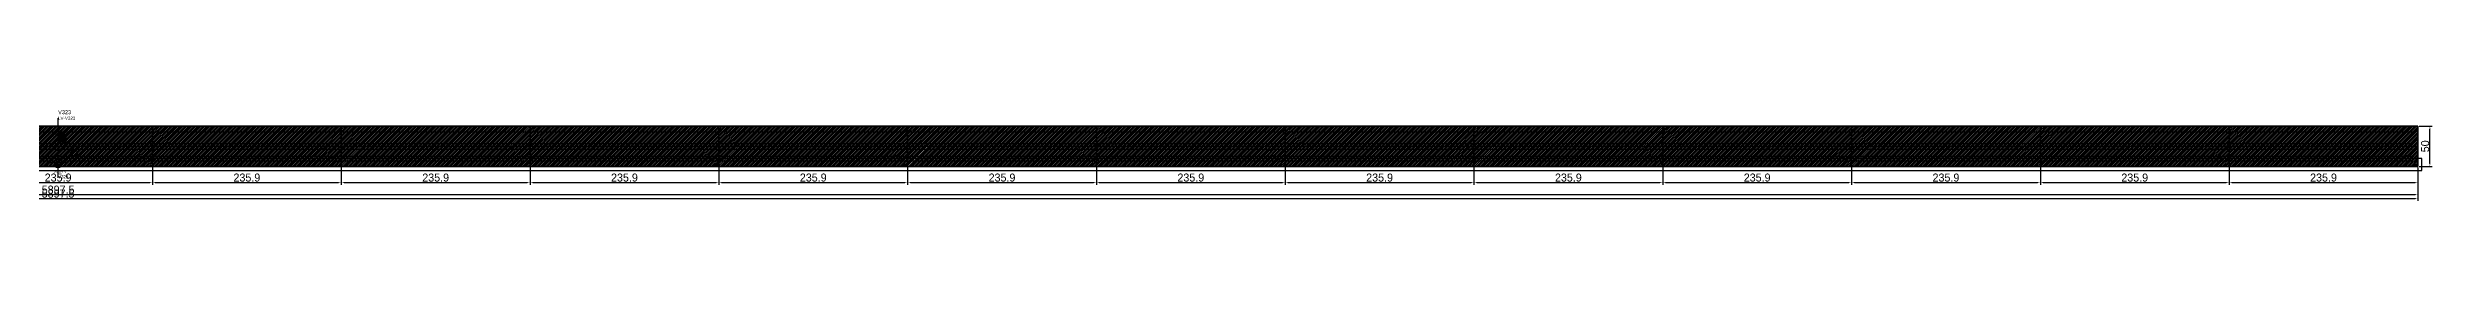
# Model space of a CAD drawing. Header units: metres. Extents: x 12791 to 18711, y 13116 to 13229.
# Drawn here: x 15731 to 18711, y 13116 to 13229 of the extents above; entities that cross this region are included whole.
import ezdxf

# ---------------------------------------------------------------- set-up
doc = ezdxf.new("R2010")
doc.units = ezdxf.units.M
for name, color, linetype in [('barrote', 251, 'CONTINUOUS'), ('CONCRETO', 251, 'CONTINUOUS'), ('COTA', 241, 'CONTINUOUS'), ('cotas', 241, 'CONTINUOUS'), ('Demarcação 1', 251, 'CONTINUOUS'), ('Hachura', 251, 'CONTINUOUS'), ('Laje_Perimetro', 7, 'CONTINUOUS'), ('NOMENCLATURA', 7, 'CONTINUOUS'), ('Painéis', 200, 'CONTINUOUS'), ('PONTALETE', 7, 'CONTINUOUS'), ('presilha', 1, 'CONTINUOUS'), ('Reaproveitamento', 251, 'CONTINUOUS'), ('SARR_3.5x7', 81, 'CONTINUOUS'), ('SCO-___-LAJ', 2, 'CONTINUOUS'), ('TENSOR', 3, 'CONTINUOUS'), ('texto', 7, 'CONTINUOUS')]:
    doc.layers.add(name, color=color, linetype=linetype)
doc.styles.add('STR_STANDARD', font='arial.ttf')
doc.dimstyles.new('EZ DXF', dxfattribs={"dimtxt": 10, "dimasz": 3.5, "dimexe": 3, "dimexo": 1.5, "dimgap": 1, "dimtad": 1, "dimdec": 1, "dimdsep": 46, "dimcen": 2.5, "dimazin": 3, "dimtfac": 1, "dimtmove": 0, "dimatfit": 3})

msp = doc.modelspace()

# ---------------------------------------------------------------- hatches: boundary and pattern name
at = {"layer": 'Hachura'}
h = msp.add_hatch(color=3, dxfattribs=at)
h.dxf.hatch_style = 1
h.paths.add_polyline_path([(15626.3914, 13158.9905), (15862.2914, 13158.9905), (15862.2914, 13208.9905), (15626.3914, 13208.9905)])
h = msp.add_hatch(dxfattribs=at)
h.set_pattern_fill('ANSI31', scale=0.5)
h.paths.add_polyline_path([(15626.3914, 13158.9905), (15862.2914, 13158.9905), (15862.2914, 13208.9905), (15626.3914, 13208.9905)])
h = msp.add_hatch(color=3, dxfattribs=at)
h.dxf.hatch_style = 1
h.paths.add_polyline_path([(15626.3914, 13158.9905), (15862.2914, 13158.9905), (15862.2914, 13208.9905), (15626.3914, 13208.9905)])
h = msp.add_hatch(dxfattribs=at)
h.set_pattern_fill('ANSI31', scale=0.5)
h.paths.add_polyline_path([(15626.3914, 13158.9905), (15862.2914, 13158.9905), (15862.2914, 13208.9905), (15626.3914, 13208.9905)])
h = msp.add_hatch(color=3, dxfattribs=at)
h.dxf.hatch_style = 1
h.paths.add_polyline_path([(15862.2914, 13158.9905), (16098.1914, 13158.9905), (16098.1914, 13208.9905), (15862.2914, 13208.9905)])
h = msp.add_hatch(dxfattribs=at)
h.set_pattern_fill('ANSI31', scale=0.5)
h.paths.add_polyline_path([(15862.2914, 13158.9905), (16098.1914, 13158.9905), (16098.1914, 13208.9905), (15862.2914, 13208.9905)])
h = msp.add_hatch(color=3, dxfattribs=at)
h.dxf.hatch_style = 1
h.paths.add_polyline_path([(15862.2914, 13158.9905), (16098.1914, 13158.9905), (16098.1914, 13208.9905), (15862.2914, 13208.9905)])
h = msp.add_hatch(dxfattribs=at)
h.set_pattern_fill('ANSI31', scale=0.5)
h.paths.add_polyline_path([(15862.2914, 13158.9905), (16098.1914, 13158.9905), (16098.1914, 13208.9905), (15862.2914, 13208.9905)])
h = msp.add_hatch(color=3, dxfattribs=at)
h.dxf.hatch_style = 1
h.paths.add_polyline_path([(16098.1914, 13158.9905), (16334.0914, 13158.9905), (16334.0914, 13208.9905), (16098.1914, 13208.9905)])
h = msp.add_hatch(dxfattribs=at)
h.set_pattern_fill('ANSI31', scale=0.5)
h.paths.add_polyline_path([(16098.1914, 13158.9905), (16334.0914, 13158.9905), (16334.0914, 13208.9905), (16098.1914, 13208.9905)])
h = msp.add_hatch(color=3, dxfattribs=at)
h.dxf.hatch_style = 1
h.paths.add_polyline_path([(16098.1914, 13158.9905), (16334.0914, 13158.9905), (16334.0914, 13208.9905), (16098.1914, 13208.9905)])
h = msp.add_hatch(dxfattribs=at)
h.set_pattern_fill('ANSI31', scale=0.5)
h.paths.add_polyline_path([(16098.1914, 13158.9905), (16334.0914, 13158.9905), (16334.0914, 13208.9905), (16098.1914, 13208.9905)])
h = msp.add_hatch(color=3, dxfattribs=at)
h.dxf.hatch_style = 1
h.paths.add_polyline_path([(16334.0914, 13158.9905), (16569.9914, 13158.9905), (16569.9914, 13208.9905), (16334.0914, 13208.9905)])
h = msp.add_hatch(dxfattribs=at)
h.set_pattern_fill('ANSI31', scale=0.5)
h.paths.add_polyline_path([(16334.0914, 13158.9905), (16569.9914, 13158.9905), (16569.9914, 13208.9905), (16334.0914, 13208.9905)])
h = msp.add_hatch(color=3, dxfattribs=at)
h.dxf.hatch_style = 1
h.paths.add_polyline_path([(16334.0914, 13158.9905), (16569.9914, 13158.9905), (16569.9914, 13208.9905), (16334.0914, 13208.9905)])
h = msp.add_hatch(dxfattribs=at)
h.set_pattern_fill('ANSI31', scale=0.5)
h.paths.add_polyline_path([(16334.0914, 13158.9905), (16569.9914, 13158.9905), (16569.9914, 13208.9905), (16334.0914, 13208.9905)])
h = msp.add_hatch(color=3, dxfattribs=at)
h.dxf.hatch_style = 1
h.paths.add_polyline_path([(16569.9914, 13158.9905), (16805.8914, 13158.9905), (16805.8914, 13208.9905), (16569.9914, 13208.9905)])
h = msp.add_hatch(dxfattribs=at)
h.set_pattern_fill('ANSI31', scale=0.5)
h.paths.add_polyline_path([(16569.9914, 13158.9905), (16805.8914, 13158.9905), (16805.8914, 13208.9905), (16569.9914, 13208.9905)])
h = msp.add_hatch(color=3, dxfattribs=at)
h.dxf.hatch_style = 1
h.paths.add_polyline_path([(16569.9914, 13158.9905), (16805.8914, 13158.9905), (16805.8914, 13208.9905), (16569.9914, 13208.9905)])
h = msp.add_hatch(dxfattribs=at)
h.set_pattern_fill('ANSI31', scale=0.5)
h.paths.add_polyline_path([(16569.9914, 13158.9905), (16805.8914, 13158.9905), (16805.8914, 13208.9905), (16569.9914, 13208.9905)])
h = msp.add_hatch(color=3, dxfattribs=at)
h.dxf.hatch_style = 1
h.paths.add_polyline_path([(16805.8914, 13158.9905), (17041.7914, 13158.9905), (17041.7914, 13208.9905), (16805.8914, 13208.9905)])
h = msp.add_hatch(dxfattribs=at)
h.set_pattern_fill('ANSI31', scale=0.5)
h.paths.add_polyline_path([(16805.8914, 13158.9905), (17041.7914, 13158.9905), (17041.7914, 13208.9905), (16805.8914, 13208.9905)])
h = msp.add_hatch(color=3, dxfattribs=at)
h.dxf.hatch_style = 1
h.paths.add_polyline_path([(16805.8914, 13158.9905), (17041.7914, 13158.9905), (17041.7914, 13208.9905), (16805.8914, 13208.9905)])
h = msp.add_hatch(dxfattribs=at)
h.set_pattern_fill('ANSI31', scale=0.5)
h.paths.add_polyline_path([(16805.8914, 13158.9905), (17041.7914, 13158.9905), (17041.7914, 13208.9905), (16805.8914, 13208.9905)])
h = msp.add_hatch(color=3, dxfattribs=at)
h.dxf.hatch_style = 1
h.paths.add_polyline_path([(17041.7914, 13158.9905), (17277.6914, 13158.9905), (17277.6914, 13208.9905), (17041.7914, 13208.9905)])
h = msp.add_hatch(dxfattribs=at)
h.set_pattern_fill('ANSI31', scale=0.5)
h.paths.add_polyline_path([(17041.7914, 13158.9905), (17277.6914, 13158.9905), (17277.6914, 13208.9905), (17041.7914, 13208.9905)])
h = msp.add_hatch(color=3, dxfattribs=at)
h.dxf.hatch_style = 1
h.paths.add_polyline_path([(17041.7914, 13158.9905), (17277.6914, 13158.9905), (17277.6914, 13208.9905), (17041.7914, 13208.9905)])
h = msp.add_hatch(dxfattribs=at)
h.set_pattern_fill('ANSI31', scale=0.5)
h.paths.add_polyline_path([(17041.7914, 13158.9905), (17277.6914, 13158.9905), (17277.6914, 13208.9905), (17041.7914, 13208.9905)])
h = msp.add_hatch(color=3, dxfattribs=at)
h.dxf.hatch_style = 1
h.paths.add_polyline_path([(17277.6914, 13158.9905), (17513.5914, 13158.9905), (17513.5914, 13208.9905), (17277.6914, 13208.9905)])
h = msp.add_hatch(dxfattribs=at)
h.set_pattern_fill('ANSI31', scale=0.5)
h.paths.add_polyline_path([(17277.6914, 13158.9905), (17513.5914, 13158.9905), (17513.5914, 13208.9905), (17277.6914, 13208.9905)])
h = msp.add_hatch(color=3, dxfattribs=at)
h.dxf.hatch_style = 1
h.paths.add_polyline_path([(17277.6914, 13158.9905), (17513.5914, 13158.9905), (17513.5914, 13208.9905), (17277.6914, 13208.9905)])
h = msp.add_hatch(dxfattribs=at)
h.set_pattern_fill('ANSI31', scale=0.5)
h.paths.add_polyline_path([(17277.6914, 13158.9905), (17513.5914, 13158.9905), (17513.5914, 13208.9905), (17277.6914, 13208.9905)])
h = msp.add_hatch(color=3, dxfattribs=at)
h.dxf.hatch_style = 1
h.paths.add_polyline_path([(17513.5914, 13158.9905), (17749.4914, 13158.9905), (17749.4914, 13208.9905), (17513.5914, 13208.9905)])
h = msp.add_hatch(dxfattribs=at)
h.set_pattern_fill('ANSI31', scale=0.5)
h.paths.add_polyline_path([(17513.5914, 13158.9905), (17749.4914, 13158.9905), (17749.4914, 13208.9905), (17513.5914, 13208.9905)])
h = msp.add_hatch(color=3, dxfattribs=at)
h.dxf.hatch_style = 1
h.paths.add_polyline_path([(17513.5914, 13158.9905), (17749.4914, 13158.9905), (17749.4914, 13208.9905), (17513.5914, 13208.9905)])
h = msp.add_hatch(dxfattribs=at)
h.set_pattern_fill('ANSI31', scale=0.5)
h.paths.add_polyline_path([(17513.5914, 13158.9905), (17749.4914, 13158.9905), (17749.4914, 13208.9905), (17513.5914, 13208.9905)])
h = msp.add_hatch(color=3, dxfattribs=at)
h.dxf.hatch_style = 1
h.paths.add_polyline_path([(17749.4914, 13158.9905), (17985.3914, 13158.9905), (17985.3914, 13208.9905), (17749.4914, 13208.9905)])
h = msp.add_hatch(dxfattribs=at)
h.set_pattern_fill('ANSI31', scale=0.5)
h.paths.add_polyline_path([(17749.4914, 13158.9905), (17985.3914, 13158.9905), (17985.3914, 13208.9905), (17749.4914, 13208.9905)])
h = msp.add_hatch(color=3, dxfattribs=at)
h.dxf.hatch_style = 1
h.paths.add_polyline_path([(17749.4914, 13158.9905), (17985.3914, 13158.9905), (17985.3914, 13208.9905), (17749.4914, 13208.9905)])
h = msp.add_hatch(dxfattribs=at)
h.set_pattern_fill('ANSI31', scale=0.5)
h.paths.add_polyline_path([(17749.4914, 13158.9905), (17985.3914, 13158.9905), (17985.3914, 13208.9905), (17749.4914, 13208.9905)])
h = msp.add_hatch(color=3, dxfattribs=at)
h.dxf.hatch_style = 1
h.paths.add_polyline_path([(17985.3914, 13158.9905), (18221.2914, 13158.9905), (18221.2914, 13208.9905), (17985.3914, 13208.9905)])
h = msp.add_hatch(dxfattribs=at)
h.set_pattern_fill('ANSI31', scale=0.5)
h.paths.add_polyline_path([(17985.3914, 13158.9905), (18221.2914, 13158.9905), (18221.2914, 13208.9905), (17985.3914, 13208.9905)])
h = msp.add_hatch(color=3, dxfattribs=at)
h.dxf.hatch_style = 1
h.paths.add_polyline_path([(17985.3914, 13158.9905), (18221.2914, 13158.9905), (18221.2914, 13208.9905), (17985.3914, 13208.9905)])
h = msp.add_hatch(dxfattribs=at)
h.set_pattern_fill('ANSI31', scale=0.5)
h.paths.add_polyline_path([(17985.3914, 13158.9905), (18221.2914, 13158.9905), (18221.2914, 13208.9905), (17985.3914, 13208.9905)])
h = msp.add_hatch(color=3, dxfattribs=at)
h.dxf.hatch_style = 1
h.paths.add_polyline_path([(18221.2914, 13158.9905), (18457.1914, 13158.9905), (18457.1914, 13208.9905), (18221.2914, 13208.9905)])
h = msp.add_hatch(dxfattribs=at)
h.set_pattern_fill('ANSI31', scale=0.5)
h.paths.add_polyline_path([(18221.2914, 13158.9905), (18457.1914, 13158.9905), (18457.1914, 13208.9905), (18221.2914, 13208.9905)])
h = msp.add_hatch(color=3, dxfattribs=at)
h.dxf.hatch_style = 1
h.paths.add_polyline_path([(18221.2914, 13158.9905), (18457.1914, 13158.9905), (18457.1914, 13208.9905), (18221.2914, 13208.9905)])
h = msp.add_hatch(dxfattribs=at)
h.set_pattern_fill('ANSI31', scale=0.5)
h.paths.add_polyline_path([(18221.2914, 13158.9905), (18457.1914, 13158.9905), (18457.1914, 13208.9905), (18221.2914, 13208.9905)])
h = msp.add_hatch(color=3, dxfattribs=at)
h.dxf.hatch_style = 1
h.paths.add_polyline_path([(18457.1914, 13158.9905), (18693.0914, 13158.9905), (18693.0914, 13208.9905), (18457.1914, 13208.9905)])
h = msp.add_hatch(dxfattribs=at)
h.set_pattern_fill('ANSI31', scale=0.5)
h.paths.add_polyline_path([(18457.1914, 13158.9905), (18693.0914, 13158.9905), (18693.0914, 13208.9905), (18457.1914, 13208.9905)])
h = msp.add_hatch(color=3, dxfattribs=at)
h.dxf.hatch_style = 1
h.paths.add_polyline_path([(18457.1914, 13158.9905), (18693.0914, 13158.9905), (18693.0914, 13208.9905), (18457.1914, 13208.9905)])
h = msp.add_hatch(dxfattribs=at)
h.set_pattern_fill('ANSI31', scale=0.5)
h.paths.add_polyline_path([(18457.1914, 13158.9905), (18693.0914, 13158.9905), (18693.0914, 13208.9905), (18457.1914, 13208.9905)])
at = {"layer": 'Reaproveitamento'}
h = msp.add_hatch(dxfattribs=at)
h.set_pattern_fill('SOLID')
h.paths.add_polyline_path([(15744.3414, 13188.9905), (15754.3414, 13188.9905), (15754.3414, 13198.9905), (15744.3414, 13198.9905)])
h = msp.add_hatch(dxfattribs=at)
h.set_pattern_fill('SOLID')
h.paths.add_polyline_path([(15744.3414, 13188.9905), (15754.3414, 13188.9905), (15754.3414, 13198.9905), (15744.3414, 13198.9905)])

# ---------------------------------------------------------------- linework, layer by layer
at = {"layer": 'barrote'}
msp.add_line((12800.5914, 13171.4905), (18688.0914, 13171.4905), dxfattribs=at)
msp.add_line((12800.5914, 13171.4905), (18688.0914, 13171.4905), dxfattribs=at)
at = {"layer": 'CONCRETO'}
msp.add_solid([(15741.3414, 13160.9905), (15747.3414, 13160.9905), (15741.3414, 13156.9905), (15747.3414, 13156.9905)], dxfattribs=at)
msp.add_solid([(15741.3414, 13160.9905), (15747.3414, 13160.9905), (15741.3414, 13156.9905), (15747.3414, 13156.9905)], dxfattribs=at)
at = {"layer": 'Demarcação 1'}
msp.add_line((12795.5914, 13183.9905), (18693.0914, 13183.9905), dxfattribs=at)
msp.add_line((12795.5914, 13183.9905), (18693.0914, 13183.9905), dxfattribs=at)
at = {"layer": 'Laje_Perimetro'}
msp.add_lwpolyline([(12790.5914, 13153.9905), (18698.0914, 13153.9905), (18698.0914, 13168.9905), (12790.5914, 13168.9905)], close=True, dxfattribs=at)
msp.add_lwpolyline([(12790.5914, 13153.9905), (18698.0914, 13153.9905), (18698.0914, 13168.9905), (12790.5914, 13168.9905)], close=True, dxfattribs=at)
at = {"layer": 'Painéis'}
for points in [[(12795.5914, 13208.9905), (18693.0914, 13208.9905)], [(12795.5914, 13208.9905), (18693.0914, 13208.9905)], [(15626.3914, 13158.9905), (15862.2914, 13158.9905), (15862.2914, 13208.9905), (15626.3914, 13208.9905)], [(15626.3914, 13158.9905), (15862.2914, 13158.9905), (15862.2914, 13208.9905), (15626.3914, 13208.9905)], [(15862.2914, 13158.9905), (15862.2914, 13208.9905)], [(15862.2914, 13158.9905), (16098.1914, 13158.9905), (16098.1914, 13208.9905), (15862.2914, 13208.9905)], [(15862.2914, 13158.9905), (15862.2914, 13208.9905)], [(15862.2914, 13158.9905), (16098.1914, 13158.9905), (16098.1914, 13208.9905), (15862.2914, 13208.9905)], [(16098.1914, 13158.9905), (16098.1914, 13208.9905)], [(16098.1914, 13158.9905), (16334.0914, 13158.9905), (16334.0914, 13208.9905), (16098.1914, 13208.9905)], [(16098.1914, 13158.9905), (16098.1914, 13208.9905)], [(16098.1914, 13158.9905), (16334.0914, 13158.9905), (16334.0914, 13208.9905), (16098.1914, 13208.9905)], [(16334.0914, 13158.9905), (16334.0914, 13208.9905)], [(16334.0914, 13158.9905), (16569.9914, 13158.9905), (16569.9914, 13208.9905), (16334.0914, 13208.9905)], [(16334.0914, 13158.9905), (16334.0914, 13208.9905)], [(16334.0914, 13158.9905), (16569.9914, 13158.9905), (16569.9914, 13208.9905), (16334.0914, 13208.9905)], [(16569.9914, 13158.9905), (16569.9914, 13208.9905)], [(16569.9914, 13158.9905), (16805.8914, 13158.9905), (16805.8914, 13208.9905), (16569.9914, 13208.9905)], [(16569.9914, 13158.9905), (16569.9914, 13208.9905)], [(16569.9914, 13158.9905), (16805.8914, 13158.9905), (16805.8914, 13208.9905), (16569.9914, 13208.9905)], [(16805.8914, 13158.9905), (16805.8914, 13208.9905)], [(16805.8914, 13158.9905), (17041.7914, 13158.9905), (17041.7914, 13208.9905), (16805.8914, 13208.9905)], [(16805.8914, 13158.9905), (16805.8914, 13208.9905)], [(16805.8914, 13158.9905), (17041.7914, 13158.9905), (17041.7914, 13208.9905), (16805.8914, 13208.9905)], [(17041.7914, 13158.9905), (17041.7914, 13208.9905)], [(17041.7914, 13158.9905), (17277.6914, 13158.9905), (17277.6914, 13208.9905), (17041.7914, 13208.9905)], [(17041.7914, 13158.9905), (17041.7914, 13208.9905)], [(17041.7914, 13158.9905), (17277.6914, 13158.9905), (17277.6914, 13208.9905), (17041.7914, 13208.9905)], [(17277.6914, 13158.9905), (17277.6914, 13208.9905)], [(17277.6914, 13158.9905), (17513.5914, 13158.9905), (17513.5914, 13208.9905), (17277.6914, 13208.9905)], [(17277.6914, 13158.9905), (17277.6914, 13208.9905)], [(17277.6914, 13158.9905), (17513.5914, 13158.9905), (17513.5914, 13208.9905), (17277.6914, 13208.9905)], [(17513.5914, 13158.9905), (17513.5914, 13208.9905)], [(17513.5914, 13158.9905), (17749.4914, 13158.9905), (17749.4914, 13208.9905), (17513.5914, 13208.9905)], [(17513.5914, 13158.9905), (17513.5914, 13208.9905)], [(17513.5914, 13158.9905), (17749.4914, 13158.9905), (17749.4914, 13208.9905), (17513.5914, 13208.9905)], [(17749.4914, 13158.9905), (17749.4914, 13208.9905)], [(17749.4914, 13158.9905), (17985.3914, 13158.9905), (17985.3914, 13208.9905), (17749.4914, 13208.9905)], [(17749.4914, 13158.9905), (17749.4914, 13208.9905)], [(17749.4914, 13158.9905), (17985.3914, 13158.9905), (17985.3914, 13208.9905), (17749.4914, 13208.9905)], [(17985.3914, 13158.9905), (17985.3914, 13208.9905)], [(17985.3914, 13158.9905), (18221.2914, 13158.9905), (18221.2914, 13208.9905), (17985.3914, 13208.9905)], [(17985.3914, 13158.9905), (17985.3914, 13208.9905)], [(17985.3914, 13158.9905), (18221.2914, 13158.9905), (18221.2914, 13208.9905), (17985.3914, 13208.9905)], [(18221.2914, 13158.9905), (18221.2914, 13208.9905)], [(18221.2914, 13158.9905), (18457.1914, 13158.9905), (18457.1914, 13208.9905), (18221.2914, 13208.9905)], [(18221.2914, 13158.9905), (18221.2914, 13208.9905)], [(18221.2914, 13158.9905), (18457.1914, 13158.9905), (18457.1914, 13208.9905), (18221.2914, 13208.9905)], [(18457.1914, 13158.9905), (18457.1914, 13208.9905)], [(18457.1914, 13158.9905), (18693.0914, 13158.9905), (18693.0914, 13208.9905), (18457.1914, 13208.9905)], [(18457.1914, 13158.9905), (18457.1914, 13208.9905)], [(18457.1914, 13158.9905), (18693.0914, 13158.9905), (18693.0914, 13208.9905), (18457.1914, 13208.9905)], [(18693.0914, 13158.9905), (18693.0914, 13208.9905)], [(18693.0914, 13158.9905), (18693.0914, 13208.9905)], [(12795.5914, 13158.9905), (18693.0914, 13158.9905)], [(12795.5914, 13158.9905), (18693.0914, 13158.9905)]]:
    msp.add_lwpolyline(points, close=True, dxfattribs=at)
msp.add_arc((15744.3414, 13196.4905), 6, 0, 180, dxfattribs=at)
msp.add_arc((15744.3414, 13196.4905), 6, 0, 180, dxfattribs=at)
at = {"layer": 'PONTALETE'}
msp.add_line((15744.3414, 13148.9905), (15744.3414, 13218.9905), dxfattribs=at)
msp.add_line((15744.3414, 13148.9905), (15744.3414, 13218.9905), dxfattribs=at)
at = {"layer": 'presilha'}
for centre, radius in [((15744.3414, 13200.9905), 3), ((15744.3414, 13200.9905), 3), ((15764.3414, 13175.6572), 4), ((15764.3414, 13175.6572), 4)]:
    msp.add_circle(centre, radius, dxfattribs=at)
at = {"layer": 'SARR_3.5x7'}
for p, q in [((15626.3914, 13201.9905), (15862.2914, 13201.9905)), ((15626.3914, 13201.9905), (15862.2914, 13201.9905)), ((15862.2914, 13201.9905), (16098.1914, 13201.9905)), ((15862.2914, 13201.9905), (16098.1914, 13201.9905)), ((16098.1914, 13201.9905), (16334.0914, 13201.9905)), ((16098.1914, 13201.9905), (16334.0914, 13201.9905)), ((16334.0914, 13201.9905), (16569.9914, 13201.9905)), ((16334.0914, 13201.9905), (16569.9914, 13201.9905)), ((16569.9914, 13201.9905), (16805.8914, 13201.9905)), ((16569.9914, 13201.9905), (16805.8914, 13201.9905)), ((16805.8914, 13201.9905), (17041.7914, 13201.9905)), ((16805.8914, 13201.9905), (17041.7914, 13201.9905)), ((17041.7914, 13201.9905), (17277.6914, 13201.9905)), ((17041.7914, 13201.9905), (17277.6914, 13201.9905)), ((17277.6914, 13201.9905), (17513.5914, 13201.9905)), ((17277.6914, 13201.9905), (17513.5914, 13201.9905)), ((17513.5914, 13201.9905), (17749.4914, 13201.9905)), ((17513.5914, 13201.9905), (17749.4914, 13201.9905)), ((17749.4914, 13201.9905), (17985.3914, 13201.9905)), ((17749.4914, 13201.9905), (17985.3914, 13201.9905)), ((17985.3914, 13201.9905), (18221.2914, 13201.9905)), ((17985.3914, 13201.9905), (18221.2914, 13201.9905)), ((18221.2914, 13201.9905), (18457.1914, 13201.9905)), ((18221.2914, 13201.9905), (18457.1914, 13201.9905)), ((18457.1914, 13201.9905), (18686.0914, 13201.9905)), ((18457.1914, 13201.9905), (18686.0914, 13201.9905)), ((15626.3914, 13187.4905), (15862.2914, 13187.4905)), ((15626.3914, 13187.4905), (15862.2914, 13187.4905)), ((15626.3914, 13180.4905), (15862.2914, 13180.4905)), ((15626.3914, 13180.4905), (15862.2914, 13180.4905)), ((15862.2914, 13187.4905), (16098.1914, 13187.4905)), ((15862.2914, 13187.4905), (16098.1914, 13187.4905)), ((15862.2914, 13180.4905), (16098.1914, 13180.4905)), ((15862.2914, 13180.4905), (16098.1914, 13180.4905)), ((16098.1914, 13187.4905), (16334.0914, 13187.4905)), ((16098.1914, 13187.4905), (16334.0914, 13187.4905)), ((16098.1914, 13180.4905), (16334.0914, 13180.4905)), ((16098.1914, 13180.4905), (16334.0914, 13180.4905)), ((16334.0914, 13187.4905), (16569.9914, 13187.4905)), ((16334.0914, 13187.4905), (16569.9914, 13187.4905)), ((16334.0914, 13180.4905), (16569.9914, 13180.4905)), ((16334.0914, 13180.4905), (16569.9914, 13180.4905)), ((16569.9914, 13187.4905), (16805.8914, 13187.4905)), ((16569.9914, 13187.4905), (16805.8914, 13187.4905)), ((16569.9914, 13180.4905), (16805.8914, 13180.4905)), ((16569.9914, 13180.4905), (16805.8914, 13180.4905)), ((16805.8914, 13187.4905), (17041.7914, 13187.4905)), ((16805.8914, 13187.4905), (17041.7914, 13187.4905)), ((16805.8914, 13180.4905), (17041.7914, 13180.4905)), ((16805.8914, 13180.4905), (17041.7914, 13180.4905)), ((17041.7914, 13187.4905), (17277.6914, 13187.4905)), ((17041.7914, 13187.4905), (17277.6914, 13187.4905)), ((17041.7914, 13180.4905), (17277.6914, 13180.4905)), ((17041.7914, 13180.4905), (17277.6914, 13180.4905)), ((17277.6914, 13187.4905), (17513.5914, 13187.4905)), ((17277.6914, 13187.4905), (17513.5914, 13187.4905)), ((17277.6914, 13180.4905), (17513.5914, 13180.4905)), ((17277.6914, 13180.4905), (17513.5914, 13180.4905)), ((17513.5914, 13187.4905), (17749.4914, 13187.4905)), ((17513.5914, 13187.4905), (17749.4914, 13187.4905)), ((17513.5914, 13180.4905), (17749.4914, 13180.4905)), ((17513.5914, 13180.4905), (17749.4914, 13180.4905)), ((17749.4914, 13187.4905), (17985.3914, 13187.4905)), ((17749.4914, 13187.4905), (17985.3914, 13187.4905)), ((17749.4914, 13180.4905), (17985.3914, 13180.4905)), ((17749.4914, 13180.4905), (17985.3914, 13180.4905)), ((17985.3914, 13187.4905), (18221.2914, 13187.4905)), ((17985.3914, 13187.4905), (18221.2914, 13187.4905)), ((17985.3914, 13180.4905), (18221.2914, 13180.4905)), ((17985.3914, 13180.4905), (18221.2914, 13180.4905)), ((18221.2914, 13187.4905), (18457.1914, 13187.4905)), ((18221.2914, 13187.4905), (18457.1914, 13187.4905)), ((18221.2914, 13180.4905), (18457.1914, 13180.4905)), ((18221.2914, 13180.4905), (18457.1914, 13180.4905)), ((18457.1914, 13187.4905), (18686.0914, 13187.4905)), ((18457.1914, 13187.4905), (18686.0914, 13187.4905)), ((18457.1914, 13180.4905), (18686.0914, 13180.4905)), ((18457.1914, 13180.4905), (18686.0914, 13180.4905)), ((15626.3914, 13165.9905), (15862.2914, 13165.9905)), ((15626.3914, 13165.9905), (15862.2914, 13165.9905)), ((15862.2914, 13165.9905), (16098.1914, 13165.9905)), ((15862.2914, 13165.9905), (16098.1914, 13165.9905)), ((16098.1914, 13165.9905), (16334.0914, 13165.9905)), ((16098.1914, 13165.9905), (16334.0914, 13165.9905)), ((16334.0914, 13165.9905), (16569.9914, 13165.9905)), ((16334.0914, 13165.9905), (16569.9914, 13165.9905)), ((16569.9914, 13165.9905), (16805.8914, 13165.9905)), ((16569.9914, 13165.9905), (16805.8914, 13165.9905)), ((16805.8914, 13165.9905), (17041.7914, 13165.9905)), ((16805.8914, 13165.9905), (17041.7914, 13165.9905)), ((17041.7914, 13165.9905), (17277.6914, 13165.9905)), ((17041.7914, 13165.9905), (17277.6914, 13165.9905)), ((17277.6914, 13165.9905), (17513.5914, 13165.9905)), ((17277.6914, 13165.9905), (17513.5914, 13165.9905)), ((17513.5914, 13165.9905), (17749.4914, 13165.9905)), ((17513.5914, 13165.9905), (17749.4914, 13165.9905)), ((17749.4914, 13165.9905), (17985.3914, 13165.9905)), ((17749.4914, 13165.9905), (17985.3914, 13165.9905)), ((17985.3914, 13165.9905), (18221.2914, 13165.9905)), ((17985.3914, 13165.9905), (18221.2914, 13165.9905)), ((18221.2914, 13165.9905), (18457.1914, 13165.9905)), ((18221.2914, 13165.9905), (18457.1914, 13165.9905)), ((18457.1914, 13165.9905), (18686.0914, 13165.9905)), ((18457.1914, 13165.9905), (18686.0914, 13165.9905))]:
    msp.add_line(p, q, dxfattribs=at)
at = {"layer": 'TENSOR'}
msp.add_line((15734.3414, 13163.9905), (15754.3414, 13163.9905), dxfattribs=at)
msp.add_line((15734.3414, 13163.9905), (15754.3414, 13163.9905), dxfattribs=at)

# ---------------------------------------------------------------- texts
at = {"layer": 'NOMENCLATURA', "style": 'STR_STANDARD'}
msp.add_text('V323', height=5, dxfattribs=at).set_placement((15744.3414, 13223.9905))
msp.add_text('V323', height=5, dxfattribs=at).set_placement((15744.3414, 13223.9905))
at = {"layer": 'NOMENCLATURA', "insert": (15744.3414, 13220.9905), "char_height": 4, "attachment_point": 1}
msp.add_mtext('LV-V323', dxfattribs=at)
msp.add_mtext('LV-V323', dxfattribs=at)
at = {"layer": 'SCO-___-LAJ'}
msp.add_text('SCO-LV', height=3, dxfattribs=at).set_placement((15739.3414, 13150.9905))
msp.add_text('SCO-LV', height=3, dxfattribs=at).set_placement((15739.3414, 13150.9905))
at = {"layer": 'texto'}
msp.add_text('V323', height=4, dxfattribs=at).set_placement((15744.3414, 13143.9905))
msp.add_text('V323', height=4, dxfattribs=at).set_placement((15744.3414, 13143.9905))

# ---------------------------------------------------------------- dimensions: what is measured, and where the dimension line sits
at = {"layer": 'COTA', "color": 1}
msp.add_linear_dim(base=(18708.0914, 13158.9905), p1=(18693.0914, 13158.9905), p2=(18693.0914, 13208.9905), angle=90, dimstyle='EZ DXF', dxfattribs=at).render()
msp.add_linear_dim(base=(18708.0914, 13158.9905), p1=(18693.0914, 13158.9905), p2=(18693.0914, 13208.9905), angle=90, dimstyle='EZ DXF', dxfattribs=at).render()
for base, p1, p2 in [((12795.5914, 13118.9905), (12795.5914, 13158.9905), (18693.0914, 13158.9905)), ((12795.5914, 13118.9905), (12795.5914, 13158.9905), (18693.0914, 13158.9905)), ((15626.3914, 13138.9905), (15626.3914, 13158.9905), (15862.2914, 13158.9905)), ((15626.3914, 13138.9905), (15626.3914, 13158.9905), (15862.2914, 13158.9905)), ((15862.2914, 13138.9905), (15862.2914, 13158.9905), (16098.1914, 13158.9905)), ((15862.2914, 13138.9905), (15862.2914, 13158.9905), (16098.1914, 13158.9905)), ((16098.1914, 13138.9905), (16098.1914, 13158.9905), (16334.0914, 13158.9905)), ((16098.1914, 13138.9905), (16098.1914, 13158.9905), (16334.0914, 13158.9905)), ((16334.0914, 13138.9905), (16334.0914, 13158.9905), (16569.9914, 13158.9905)), ((16334.0914, 13138.9905), (16334.0914, 13158.9905), (16569.9914, 13158.9905)), ((16569.9914, 13138.9905), (16569.9914, 13158.9905), (16805.8914, 13158.9905)), ((16569.9914, 13138.9905), (16569.9914, 13158.9905), (16805.8914, 13158.9905)), ((16805.8914, 13138.9905), (16805.8914, 13158.9905), (17041.7914, 13158.9905)), ((16805.8914, 13138.9905), (16805.8914, 13158.9905), (17041.7914, 13158.9905)), ((17041.7914, 13138.9905), (17041.7914, 13158.9905), (17277.6914, 13158.9905)), ((17041.7914, 13138.9905), (17041.7914, 13158.9905), (17277.6914, 13158.9905)), ((17277.6914, 13138.9905), (17277.6914, 13158.9905), (17513.5914, 13158.9905)), ((17277.6914, 13138.9905), (17277.6914, 13158.9905), (17513.5914, 13158.9905)), ((17513.5914, 13138.9905), (17513.5914, 13158.9905), (17749.4914, 13158.9905)), ((17513.5914, 13138.9905), (17513.5914, 13158.9905), (17749.4914, 13158.9905)), ((17749.4914, 13138.9905), (17749.4914, 13158.9905), (17985.3914, 13158.9905)), ((17749.4914, 13138.9905), (17749.4914, 13158.9905), (17985.3914, 13158.9905)), ((17985.3914, 13138.9905), (17985.3914, 13158.9905), (18221.2914, 13158.9905)), ((17985.3914, 13138.9905), (17985.3914, 13158.9905), (18221.2914, 13158.9905)), ((18221.2914, 13138.9905), (18221.2914, 13158.9905), (18457.1914, 13158.9905)), ((18221.2914, 13138.9905), (18221.2914, 13158.9905), (18457.1914, 13158.9905)), ((18457.1914, 13138.9905), (18457.1914, 13158.9905), (18693.0914, 13158.9905)), ((18457.1914, 13138.9905), (18457.1914, 13158.9905), (18693.0914, 13158.9905))]:
    msp.add_linear_dim(base=base, p1=p1, p2=p2, dimstyle='EZ DXF', dxfattribs=at).render()
at = {"layer": 'cotas'}
msp.add_linear_dim(base=(12795.5914, 13123.9905), p1=(12795.5914, 13138.9905), p2=(18693.0914, 13138.9905), dimstyle='EZ DXF', dxfattribs=at).render()
msp.add_linear_dim(base=(12795.5914, 13123.9905), p1=(12795.5914, 13138.9905), p2=(18693.0914, 13138.9905), dimstyle='EZ DXF', dxfattribs=at).render()

doc.saveas('drawing.dxf')
